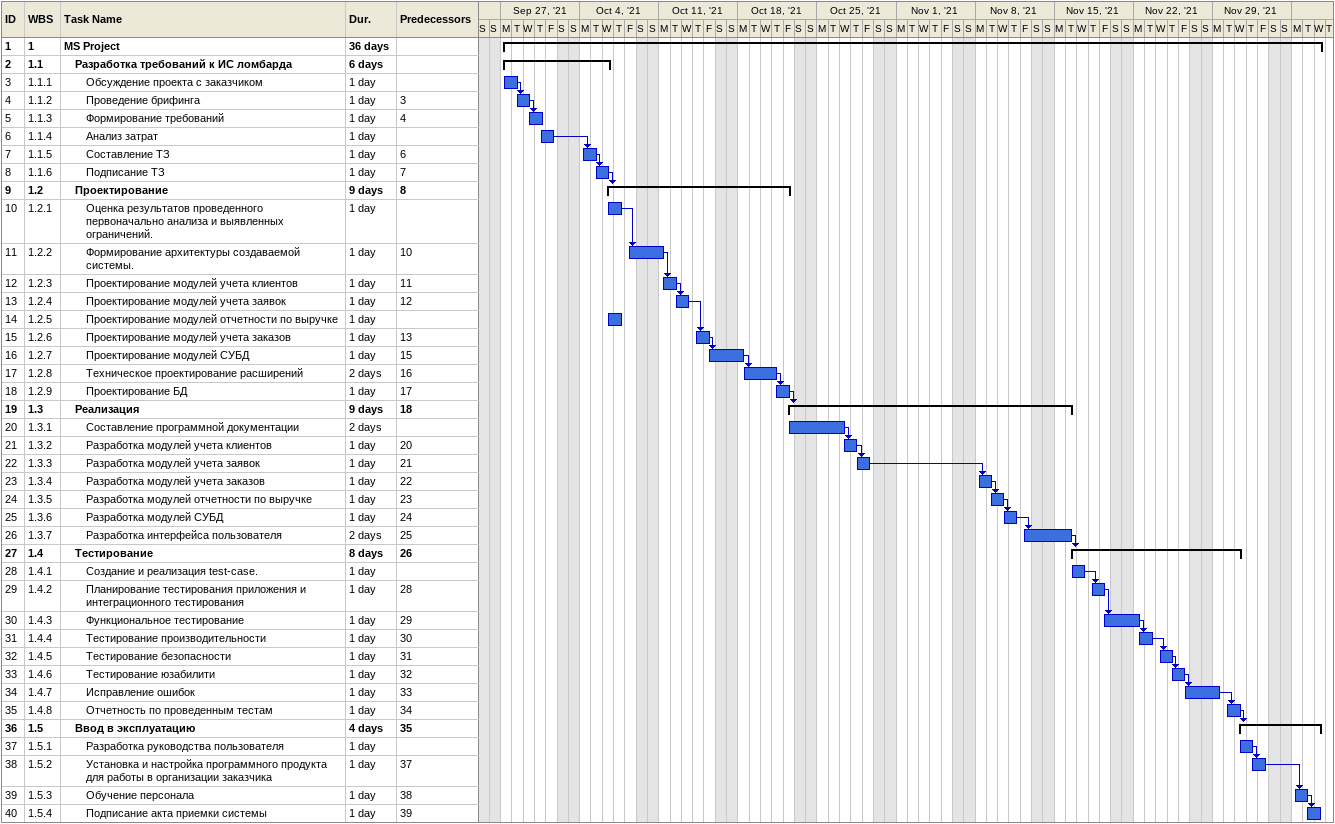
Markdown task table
| ID | WBS | Task | Duration | Start | Finish | Predecessors |
|---|---|---|---|---|---|---|
| 1 | 1 | **MS Project** | 36d | 2021-09-27 | 2021-12-08 |  |
| 2 | 1.1 | **Разработка требований к ИС ломбарда** | 6d | 2021-09-27 | 2021-10-06 |  |
| 3 | 1.1.1 | Обсуждение проекта с заказчиком | 1d | 2021-09-27 | 2021-09-28 |  |
| 4 | 1.1.2 | Проведение брифинга | 1d | 2021-09-28 | 2021-09-29 | 3 |
| 5 | 1.1.3 | Формирование требований | 1d | 2021-09-29 | 2021-09-30 | 4 |
| 6 | 1.1.4 | Анализ затрат | 1d | 2021-09-30 | 2021-10-01 |  |
| 7 | 1.1.5 | Составление ТЗ | 1d | 2021-10-04 | 2021-10-05 | 6 |
| 8 | 1.1.6 | Подписание ТЗ | 1d | 2021-10-05 | 2021-10-06 | 7 |
| 9 | 1.2 | **Проектирование** | 9d | 2021-10-06 | 2021-10-22 | 8 |
| 10 | 1.2.1 | Оценка результатов проведенного первоначально анализа и выявленных ограничений. | 1d | 2021-10-06 | 2021-10-07 |  |
| 11 | 1.2.2 | Формирование архитектуры создаваемой системы. | 1d | 2021-10-08 | 2021-10-11 | 10 |
| 12 | 1.2.3 | Проектирование модулей учета клиентов | 1d | 2021-10-11 | 2021-10-12 | 11 |
| 13 | 1.2.4 | Проектирование модулей учета заявок | 1d | 2021-10-12 | 2021-10-13 | 12 |
| 14 | 1.2.5 | Проектирование модулей отчетности по выручке | 1d | 2021-10-06 | 2021-10-07 |  |
| 15 | 1.2.6 | Проектирование модулей учета заказов | 1d | 2021-10-14 | 2021-10-15 | 13 |
| 16 | 1.2.7 | Проектирование модулей СУБД | 1d | 2021-10-15 | 2021-10-18 | 15 |
| 17 | 1.2.8 | Техническое проектирование расширений | 2d | 2021-10-18 | 2021-10-21 | 16 |
| 18 | 1.2.9 | Проектирование БД | 1d | 2021-10-21 | 2021-10-22 | 17 |
| 19 | 1.3 | **Реализация** | 9d | 2021-10-22 | 2021-11-16 | 18 |
| 20 | 1.3.1 | Составление программной документации | 2d | 2021-10-22 | 2021-10-27 |  |
| 21 | 1.3.2 | Разработка модулей учета клиентов | 1d | 2021-10-27 | 2021-10-28 | 20 |
| 22 | 1.3.3 | Разработка модулей учета заявок | 1d | 2021-10-28 | 2021-10-29 | 21 |
| 23 | 1.3.4 | Разработка модулей учета заказов | 1d | 2021-11-08 | 2021-11-09 | 22 |
| 24 | 1.3.5 | Разработка модулей отчетности по выручке | 1d | 2021-11-09 | 2021-11-10 | 23 |
| 25 | 1.3.6 | Разработка модулей СУБД | 1d | 2021-11-10 | 2021-11-11 | 24 |
| 26 | 1.3.7 | Разработка интерфейса пользователя | 2d | 2021-11-12 | 2021-11-16 | 25 |
| 27 | 1.4 | **Тестирование** | 8d | 2021-11-16 | 2021-12-01 | 26 |
| 28 | 1.4.1 | Создание и реализация test-case. | 1d | 2021-11-16 | 2021-11-17 |  |
| 29 | 1.4.2 | Планирование тестирования приложения и интеграционного тестирования | 1d | 2021-11-18 | 2021-11-19 | 28 |
| 30 | 1.4.3 | Функциональное тестирование | 1d | 2021-11-19 | 2021-11-22 | 29 |
| 31 | 1.4.4 | Тестирование производительности | 1d | 2021-11-22 | 2021-11-23 | 30 |
| 32 | 1.4.5 | Тестирование безопасности | 1d | 2021-11-24 | 2021-11-25 | 31 |
| 33 | 1.4.6 | Тестирование юзабилити | 1d | 2021-11-25 | 2021-11-26 | 32 |
| 34 | 1.4.7 | Исправление ошибок | 1d | 2021-11-26 | 2021-11-29 | 33 |
| 35 | 1.4.8 | Отчетность по проведенным тестам | 1d | 2021-11-30 | 2021-12-01 | 34 |
| 36 | 1.5 | **Ввод в эксплуатацию** | 4d | 2021-12-01 | 2021-12-08 | 35 |
| 37 | 1.5.1 | Разработка руководства пользователя | 1d | 2021-12-01 | 2021-12-02 |  |
| 38 | 1.5.2 | Установка и настройка программного продукта для работы в организации заказчика | 1d | 2021-12-02 | 2021-12-03 | 37 |
| 39 | 1.5.3 | Обучение персонала | 1d | 2021-12-06 | 2021-12-07 | 38 |
| 40 | 1.5.4 | Подписание акта приемки системы | 1d | 2021-12-07 | 2021-12-08 | 39 |
